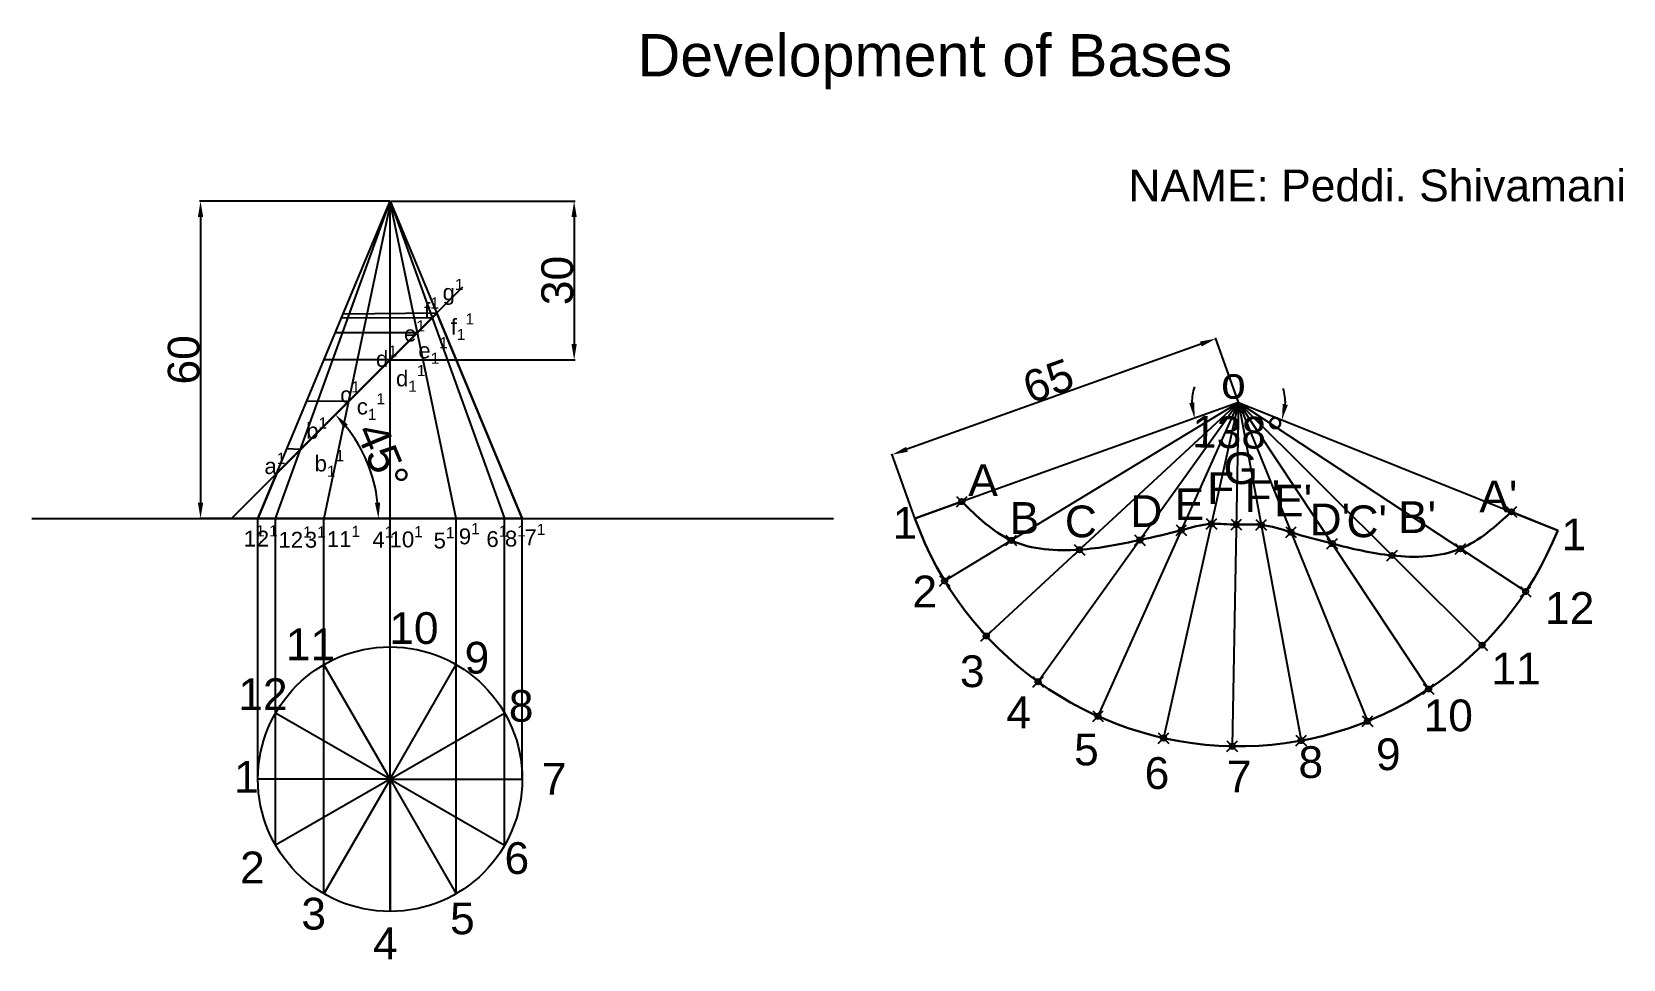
# Model space of a CAD drawing. Header units: millimetres. Extents: x 58 to 359, y 32 to 207.
import ezdxf

# ---------------------------------------------------------------- set-up
doc = ezdxf.new("R2010")
doc.units = ezdxf.units.MM
doc.header["$MEASUREMENT"] = 0
doc.header["$PDMODE"] = 35
doc.header["$PDSIZE"] = -3
doc.styles.get("Standard").update_dxf_attribs({"font": 'arial.ttf'})
doc.dimstyles.get("Standard").update_dxf_attribs({"dimtxt": 6, "dimasz": 3, "dimexe": 0.18, "dimexo": 0.0625, "dimgap": 0.09, "dimtad": 1, "dimdec": 0, "dimzin": 0, "dimdsep": 46, "dimtxsty": 'Standard', "dimcen": 0.09, "dimclrt": 2, "dimadec": 0, "dimazin": 0, "dimtfac": 1, "dimtdec": 0, "dimtofl": 0, "dimtmove": 0, "dimatfit": 3, "dimfxl": 1, "dimtolj": 1, "dimtzin": 0, "dimarcsym": 0})

# ---------------------------------------------------------------- blocks, each defined once
blk = doc.blocks.new('*U1')
blk.add_line((0, 12.5), (0, -12.5))
blk = doc.blocks.new('*U2')
at = {"color": 0, "linetype": 'ByBlock', "lineweight": -2, "transparency": 16777216}
for p, rotation in [((79.52, 78.42), 180), ((73.27, 76.75), 210), ((85.77, 76.75), 150), ((68.7, 72.17), 240), ((90.35, 72.17), 120), ((67.02, 65.92), 270), ((68.7, 59.67), 299.9999999999999), ((73.27, 55.09), 330.0000000000001), ((85.77, 55.09), 29.99999999999999), ((90.35, 59.67), 59.99999999999997), ((92.02, 65.92), 90)]:
    blk.add_blockref('*U1', p, dxfattribs=dict(at, rotation=rotation))
blk.add_blockref('*U1', (79.52, 53.42), dxfattribs=at)
blk = doc.blocks.new('*D3')
at = {"color": 0, "lineweight": -2, "transparency": 16777216}
for p, q in [((125.45, 175.18), (89.49, 175.18)), ((89.67, 172.18), (89.67, 118.18)), ((125.45, 115.18), (89.49, 115.18))]:
    blk.add_line(p, q, dxfattribs=at)
at = {"color": 0, "transparency": 16777216}
for points in [[(89.17, 172.18), (90.17, 172.18), (89.67, 175.18)], [(89.17, 118.18), (90.17, 118.18), (89.67, 115.18)]]:
    blk.add_solid(points, dxfattribs=at)
at = {"layer": 'Defpoints', "color": 0, "transparency": 16777216}
for p in [(125.51, 175.18), (89.67, 115.18), (125.51, 115.18)]:
    blk.add_point(p, dxfattribs=at)
at = {"color": 2, "transparency": 16777216, "insert": (86.52, 145.18), "char_height": 6, "attachment_point": 5, "rotation": 90}
blk.add_mtext('\\A1;60', dxfattribs=at)
blk = doc.blocks.new('*D4')
at = {"color": 0, "lineweight": -2, "transparency": 16777216}
blk.add_arc((95.51, 115.18), 27.8, 6.1864, 38.8136, dxfattribs=at)
at = {"color": 0, "transparency": 16777216}
for points in [[(116.8, 132.27), (117.54, 132.94), (115.16, 134.84)], [(123.64, 118.21), (122.64, 118.15), (123.31, 115.18)]]:
    blk.add_solid(points, dxfattribs=at)
at = {"layer": 'Defpoints', "color": 0, "transparency": 16777216}
for p in [(134.33, 154.01), (104.08, 123.75), (122.36, 122.38), (100.51, 115.18), (150.51, 115.18)]:
    blk.add_point(p, dxfattribs=at)
at = {"color": 2, "transparency": 16777216, "insert": (124.09, 127.02), "char_height": 6, "attachment_point": 5, "rotation": 292.5}
blk.add_mtext('\\A1;45°', dxfattribs=at)
blk = doc.blocks.new('*D5')
at = {"color": 0, "lineweight": -2, "transparency": 16777216}
for p, q in [((125.57, 175.18), (160.49, 175.18)), ((160.31, 172.18), (160.31, 148.18)), ((125.57, 145.18), (160.49, 145.18))]:
    blk.add_line(p, q, dxfattribs=at)
at = {"color": 0, "transparency": 16777216}
for points in [[(159.81, 172.18), (160.81, 172.18), (160.31, 175.18)], [(159.81, 148.18), (160.81, 148.18), (160.31, 145.18)]]:
    blk.add_solid(points, dxfattribs=at)
at = {"layer": 'Defpoints', "color": 0, "transparency": 16777216}
for p in [(125.51, 175.18), (125.51, 145.18), (160.31, 145.18)]:
    blk.add_point(p, dxfattribs=at)
at = {"color": 2, "transparency": 16777216, "insert": (157.15, 160.18), "char_height": 6, "attachment_point": 5, "rotation": 90}
blk.add_mtext('\\A1;30', dxfattribs=at)
blk = doc.blocks.new('*D6')
at = {"color": 0, "lineweight": -2, "transparency": 16777216}
for p, q in [((278.8, 148.17), (223.25, 128.27)), ((285.91, 137.19), (281.56, 149.35)), ((224.72, 115.27), (220.37, 127.43))]:
    blk.add_line(p, q, dxfattribs=at)
at = {"color": 0, "transparency": 16777216}
for points in [[(278.63, 148.64), (278.96, 147.7), (281.62, 149.18)], [(223.08, 128.74), (223.42, 127.8), (220.43, 127.26)]]:
    blk.add_solid(points, dxfattribs=at)
at = {"layer": 'Defpoints', "color": 0, "transparency": 16777216}
for p in [(285.94, 137.13), (220.43, 127.26), (224.74, 115.21)]:
    blk.add_point(p, dxfattribs=at)
at = {"color": 2, "transparency": 16777216, "insert": (249.96, 141.19), "char_height": 6, "attachment_point": 5, "rotation": 19.7053}
blk.add_mtext('\\A1;65', dxfattribs=at)
blk = doc.blocks.new('*D7')
at = {"color": 0, "lineweight": -2, "transparency": 16777216}
for start, end in [(160.6402, 180.1727), (357.6978, 17.2303)]:
    blk.add_arc((285.94, 137.13), 8.84, start, end, dxfattribs=at)
at = {"color": 0, "transparency": 16777216}
for points in [[(277.59, 137.19), (276.6, 137.01), (277.61, 134.15)], [(295.26, 136.67), (294.28, 136.88), (294.14, 133.84)]]:
    blk.add_solid(points, dxfattribs=at)
at = {"layer": 'Defpoints', "color": 0, "transparency": 16777216}
for p in [(285.94, 137.13), (285.94, 137.13), (282.32, 129.06), (224.74, 115.21), (346.27, 112.95)]:
    blk.add_point(p, dxfattribs=at)
at = {"color": 2, "transparency": 16777216, "insert": (285.83, 131.44), "char_height": 6, "attachment_point": 5, "rotation": 358.9353}
blk.add_mtext('\\A1;138°', dxfattribs=at)

msp = doc.modelspace()

# ---------------------------------------------------------------- linework, layer by layer
for p, q in [((100.51, 115.18), (125.51, 175.18)), ((103.86, 115.18), (125.51, 175.18)), ((125.51, 174.66), (113.01, 115.18)), ((125.51, 115.18), (125.51, 175.18)), ((125.51, 175.18), (150.51, 115.18)), ((125.51, 175.18), (147.16, 115.18)), ((138.01, 115.18), (125.51, 175.05)), ((95.51, 115.18), (139.29, 158.96)), ((134.33, 154.01), (116.61, 153.84)), ((133.46, 153.14), (116.29, 153.07)), ((130.63, 150.3), (115.14, 150.31)), ((125.51, 145.18), (113.01, 145.18)), ((117.66, 137.34), (109.75, 137.36)), ((285.94, 137.13), (224.74, 115.21)), ((230.36, 103.41), (285.94, 137.13)), ((285.94, 137.13), (238.23, 92.98)), ((285.94, 137.13), (248.02, 84.33)), ((285.94, 137.13), (259.35, 77.81)), ((285.94, 137.13), (271.75, 73.69)), ((285.94, 137.13), (284.73, 72.14)), ((285.94, 137.13), (346.27, 112.95)), ((285.94, 137.13), (340.22, 101.37)), ((285.94, 137.13), (331.97, 91.24)), ((285.94, 137.13), (321.86, 82.96)), ((285.94, 137.13), (310.3, 76.87)), ((285.94, 137.13), (297.75, 73.21)), ((108.57, 128.25), (105.99, 128.34)), ((57.77, 115.18), (209.36, 115.18)), ((100.51, 65.92), (100.51, 115.18)), ((103.86, 53.42), (103.86, 115.18)), ((113.01, 44.27), (113.01, 115.18)), ((125.51, 40.92), (125.51, 115.18)), ((138.01, 44.27), (138.01, 115.18)), ((147.16, 53.42), (147.16, 115.18)), ((150.51, 65.92), (150.51, 115.18))]:
    msp.add_line(p, q)
at = {"color": 32, "lineweight": 30, "true_color": 0xcd6928}
for p, q in [((104.08, 123.75), (134.33, 154.01)), ((134.33, 154.01), (150.51, 115.18)), ((100.51, 115.18), (104.08, 123.75)), ((150.51, 115.18), (100.51, 115.18))]:
    msp.add_line(p, q, dxfattribs=at)
at = {"color": 4, "lineweight": 30}
for p, q in [((233.6, 118.38), (224.74, 115.21)), ((337.54, 116.45), (346.27, 112.95))]:
    msp.add_line(p, q, dxfattribs=at)
at = {"color": 240, "true_color": 0xed1f24}
msp.add_circle((125.51, 65.92), 25, dxfattribs=at)
at = {"color": 4, "lineweight": 30}
msp.add_arc((285.94, 137.13), 65, 199.7053, 338.1653, dxfattribs=at)
msp.add_spline([(233.6, 118.38), (242.96, 111.06), (255.86, 109.29), (267.26, 111.12), (275.11, 112.98), (280.8, 114.17), (285.51, 114.04), (290.21, 113.99), (295.85, 112.59), (303.63, 110.44), (314.96, 108.2), (327.91, 109.48), (337.54, 116.45)], degree=3, dxfattribs=at)
for p in [(233.6, 118.38), (337.54, 116.45), (280.8, 114.17), (285.51, 114.04), (290.21, 113.99), (242.96, 111.06), (267.26, 111.12), (275.11, 112.98), (295.85, 112.59), (303.63, 110.44), (255.86, 109.29), (314.96, 108.2), (327.91, 109.48), (230.36, 103.41), (340.22, 101.37), (238.23, 92.98), (331.97, 91.24), (248.02, 84.33), (321.86, 82.96), (259.35, 77.81), (310.3, 76.87), (271.75, 73.69), (284.73, 72.14), (297.75, 73.21)]:
    msp.add_point(p)

# ---------------------------------------------------------------- block references
msp.add_blockref('*U2', (45.98, 0))

# ---------------------------------------------------------------- texts
at = {"color": 7, "insert": (172.31, 206.76), "char_height": 8, "attachment_point": 1}
msp.add_mtext_dynamic_manual_height_columns('Development of Bases', width=124.4431, gutter_width=30, heights=[14.64], dxfattribs=at)
at = {"color": 4, "insert": (265.12, 181.15), "char_height": 6, "attachment_point": 1}
msp.add_mtext_dynamic_manual_height_columns('NAME: Peddi. Shivamani', width=124.4431, gutter_width=30, heights=[0], dxfattribs=at)
at = {"attachment_point": 1}
for s, width, gutter_width, insert, char_height in [('\\A1;g{\\H0.7x;\\S1^ ;}', 2.4931, 15, (135.44, 160.48), 3), ('\\A1;f{\\H0.7x;\\S1^ ;}', 2.4931, 15, (131.95, 156.98), 3), ('\\A1;f{\\H0.7x;\\S^ 1;\\S1^ ;}', 2.4931, 15, (136.97, 153.97), 3), ('\\A1;e{\\H0.7x;\\S1^ ;}', 2.4931, 15, (128.14, 152.66), 3), ('\\A1;d{\\H0.7x;\\S1^ ;}', 2.4931, 15, (122.84, 147.89), 3), ('\\A1;e{\\H0.7x;\\S^ 1;\\S1^ ;}', 2.4931, 15, (130.85, 149.47), 3), ('\\A1;d{\\H0.7x;\\S^ 1;\\S1^ ;}', 2.4931, 15, (126.62, 144.2), 3), ('o', 5.4324, 30, (282.64, 143.84), 6), ('\\A1;c{\\H0.7x;\\S1^ ;}', 2.4931, 15, (116.08, 141.13), 3), ('\\A1;c{\\H0.7x;\\S^ 1;\\S1^ ;}', 2.4931, 15, (119.21, 138.88), 3), ('\\A1;b{\\H0.7x;\\S1^ ;}', 2.4931, 15, (109.66, 134.29), 3), ('\\A1;a{\\H0.7x;\\S1^ ;}', 2.4931, 15, (101.75, 127.62), 3), ('\\A1;b{\\H0.7x;\\S^ 1;\\S1^ ;}', 2.4931, 15, (111.24, 128.11), 3), ('G', 5.4324, 30, (283.09, 127.7), 6), ('A', 5.4324, 30, (234.83, 125.46), 6), ('F', 5.4324, 30, (279.98, 123.93), 6), ('E', 5.4324, 30, (273.85, 120.88), 6), ("F'", 5.4324, 30, (287.09, 122.42), 6), ("E'", 5.4324, 30, (292.66, 121.59), 6), ("A'", 5.4324, 30, (331.46, 122.37), 6), ('1', 6, 30, (220.52, 117.36), 6), ('B', 5.4324, 30, (242.66, 118.29), 6), ('C', 5.4324, 30, (253.09, 117.64), 6), ('D', 5.4324, 30, (265.47, 119.6), 6), ("D'", 5.4324, 30, (299.37, 118.02), 6), ("C'", 5.4324, 30, (306.34, 117.66), 6), ("B'", 5.4324, 30, (316.09, 118.45), 6), ('1', 6, 30, (346.99, 115.19), 6), ('\\A1;1{\\H0.7x;\\S1^ ;}', 2.4931, 15, (97.82, 113.91), 3), ('\\A1;2{\\H0.7x;\\S1^ ;}', 2.4931, 15, (100.32, 113.91), 3), ('\\A1;12{\\H0.7x;\\S1^ ;}', 2.4931, 15, (104.4, 113.69), 3), ('\\A1;3{\\H0.7x;\\S1^ ;}', 2.4931, 15, (109.39, 113.69), 3), ('\\A1;11{\\H0.7x;\\S1^ ;}', 2.4931, 15, (113.55, 113.82), 3), ('\\A1;4{\\H0.7x;\\S1^ ;}', 2.4931, 15, (122.15, 113.7), 3), ('\\A1;10{\\H0.7x;\\S1^ ;}', 2.4931, 15, (125.41, 113.76), 3), ('\\A1;5{\\H0.7x;\\S1^ ;}', 2.4931, 15, (133.73, 113.56), 3), ('\\A1;9{\\H0.7x;\\S1^ ;}', 2.4931, 15, (138.5, 114.33), 3), ('\\A1;6{\\H0.7x;\\S1^ ;}', 2.4931, 15, (143.71, 113.83), 3), ('\\A1;8{\\H0.7x;\\S1^ ;}', 2.4931, 15, (147.22, 113.91), 3), ('\\A1;7{\\H0.7x;\\S1^ ;}', 2.4931, 15, (150.9, 114.17), 3), ('2', 2.9045, 30, (224.27, 104.4), 6), ('12', 2.9045, 30, (343.87, 101.27), 6), ('10', 2.9045, 30, (125.35, 97.48), 6), ('11', 2.9045, 30, (105.8, 94.4), 6), ('9', 2.9045, 30, (139.6, 91.88), 6), ('3', 2.9045, 30, (233.25, 89.32), 6), ('11', 2.9045, 30, (333.74, 89.84), 6), ('12', 2.9045, 30, (96.81, 84.98), 6), ('8', 2.9045, 30, (147.96, 82.78), 6), ('4', 2.9045, 30, (242.02, 81.55), 6), ('10', 2.9045, 30, (320.92, 80.98), 6), ('5', 2.9045, 30, (254.84, 74.53), 6), ('8', 2.9045, 30, (297.26, 72.14), 6), ('9', 2.9045, 30, (311.91, 73.63), 6), ('1', 6, 30, (96.01, 69.36), 6), ('6', 2.9045, 30, (268.17, 70.07), 6), ('7', 2.9045, 30, (283.72, 69.41), 6), ('7', 2.9045, 30, (154.21, 68.98), 6), ('2', 2.9045, 30, (97.14, 52.23), 6), ('6', 2.9045, 30, (147.14, 54), 6), ('3', 2.9045, 30, (108.73, 43.49), 6), ('5', 2.9045, 30, (136.85, 42.6), 6), ('4', 2.9045, 30, (122.29, 37.89), 6)]:
    msp.add_mtext_dynamic_manual_height_columns(s, width=width, gutter_width=gutter_width, heights=[0], dxfattribs=dict(at, insert=insert, char_height=char_height))

# ---------------------------------------------------------------- dimensions: what is measured, and where the dimension line sits
for base, p2, picture, middle in [((89.67, 115.18), (125.51, 115.18), '*D3', (86.52, 145.18)), ((160.31, 145.18), (125.51, 145.18), '*D5', (157.15, 160.18))]:
    dim = msp.add_linear_dim(base=base, p1=(125.51, 175.18), p2=p2, angle=90, dimstyle='Standard')
    dim.commit()
    dim.dimension.update_dxf_attribs({"geometry": picture, "text_midpoint": middle})
for base, line1, line2, picture, middle in [((122.36, 122.38), ((150.51, 115.18), (100.51, 115.18)), ((104.08, 123.75), (134.33, 154.01)), '*D4', (124.09, 127.02)), ((282.32, 129.06), ((285.94, 137.13), (346.27, 112.95)), ((285.94, 137.13), (224.74, 115.21)), '*D7', (285.83, 131.44))]:
    dim = msp.add_angular_dim_2l(base=base, line1=line1, line2=line2, dimstyle='Standard')
    dim.commit()
    dim.dimension.update_dxf_attribs({"geometry": picture, "text_midpoint": middle})
dim = msp.add_aligned_dim(p1=(285.94, 137.13), p2=(224.74, 115.21), distance=-12.8, dimstyle='Standard')
dim.commit()
dim.dimension.update_dxf_attribs({"geometry": '*D6', "text_midpoint": (249.96, 141.19)})

doc.saveas('drawing.dxf')
